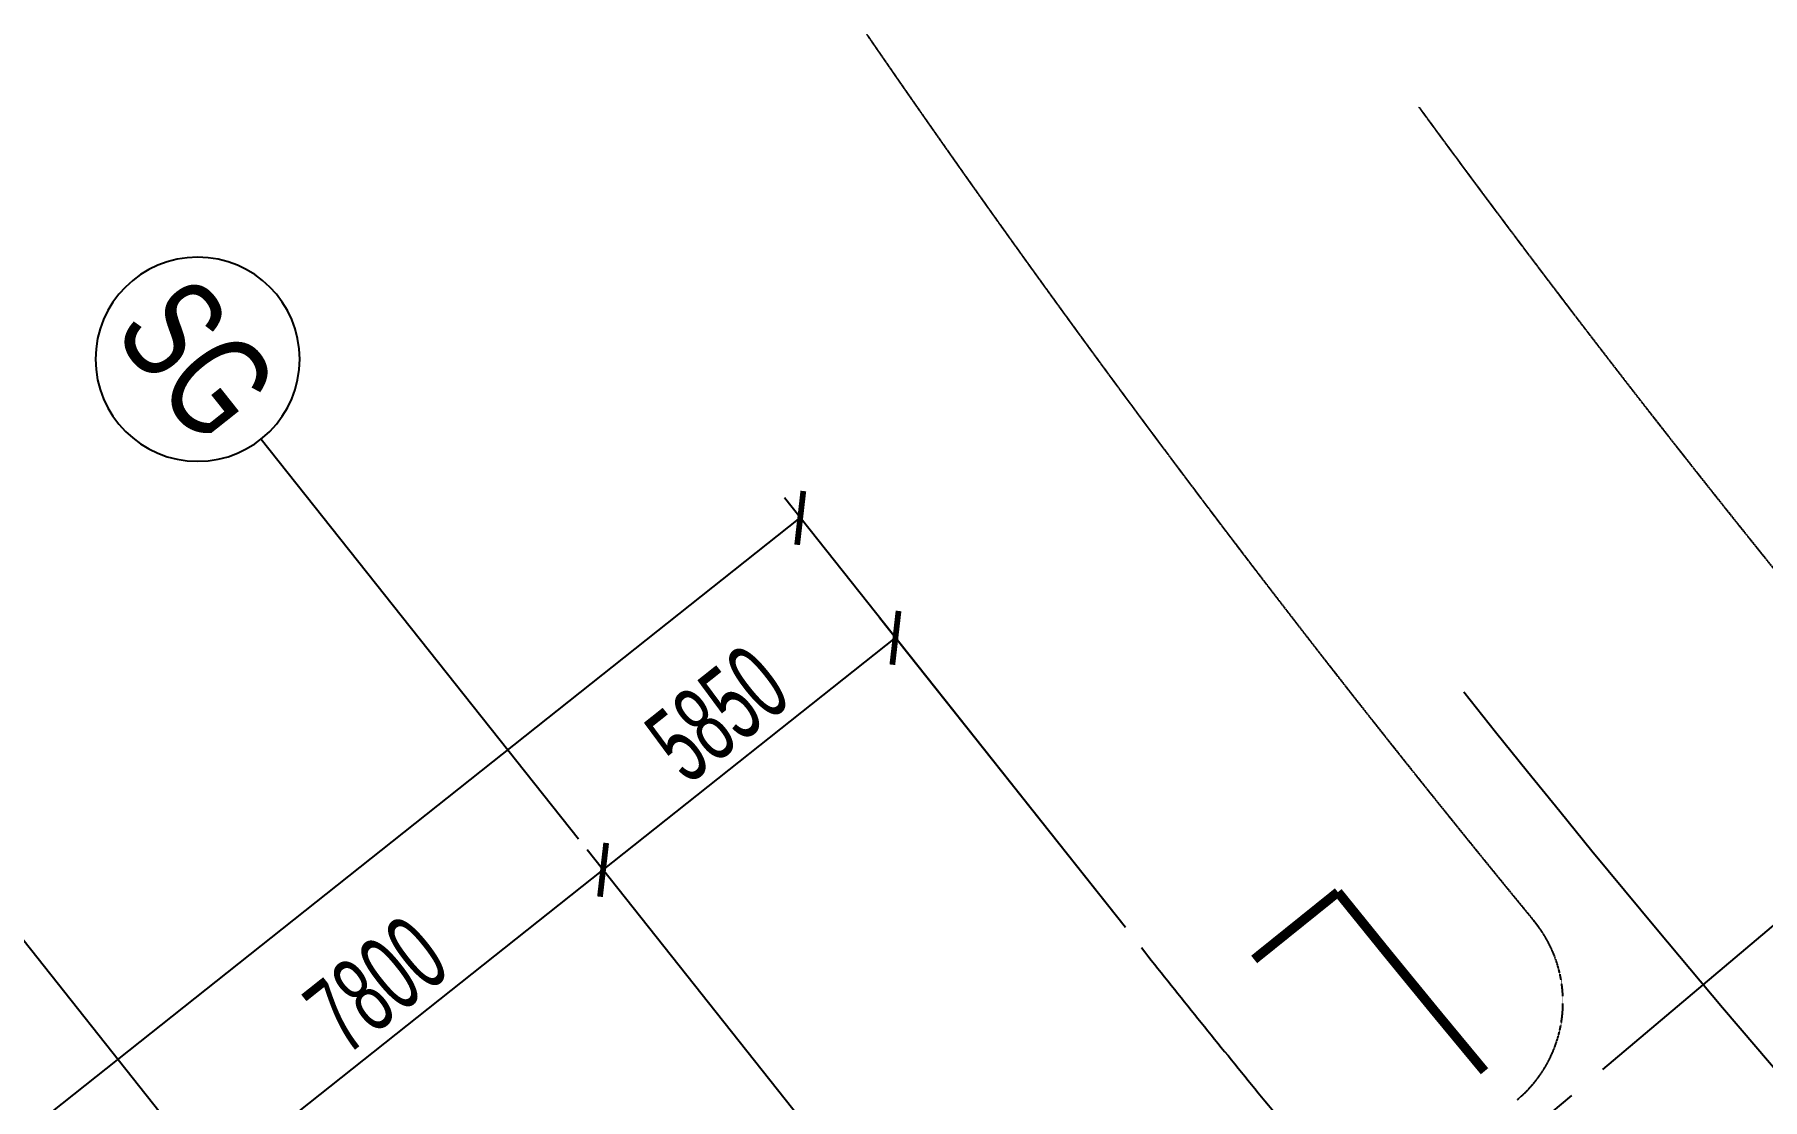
# Model space of a CAD drawing. Extents: x -668578 to 2331563, y -1202445 to 1620273.
# Drawn here: x 141596 to 168678, y 159052 to 175746 of the extents above; entities that cross this region are included whole.
import ezdxf
from ezdxf.enums import TextEntityAlignment as Align

# ---------------------------------------------------------------- set-up
doc = ezdxf.new("R2010")
doc.units = 0
doc.linetypes.add('CENTER2', pattern=[28.575000000000003, 19.05, -3.175, 3.175, -3.175])
doc.linetypes.add('DASH', pattern=[0.35, 0.25, -0.1])
doc.layers.get('0').update_dxf_attribs({"color": 8})
doc.layers.get('Defpoints').update_dxf_attribs({"color": 8})
for name, color, linetype in [('#标注', 8, 'Continuous'), ('#轴线', 8, 'CENTER2'), ('DIM_SYMB', 8, 'Continuous'), ('G-EVAC', 8, 'Continuous'), ('外轮廓', 8, 'Continuous')]:
    doc.layers.add(name, color=color, linetype=linetype)
doc.styles.add('JHZX', font='jrs.shx', dxfattribs={"width": 0.6, "bigfont": 'jhz.shx'})
doc.dimstyles.new('JZBZ-400', dxfattribs={"dimscale": 400, "dimtxt": 3, "dimasz": 1.5, "dimexe": 1, "dimexo": 1, "dimgap": 0.5, "dimtad": 1, "dimdec": 0, "dimdsep": 46, "dimtxsty": 'JHZX', "dimblk1": 'ARCHTICK', "dimblk2": 'ARCHTICK', "dimsah": 1, "dimcen": 0, "dimclrd": 1, "dimclre": 1, "dimclrt": 2, "dimazin": 2, "dimtfac": 1, "dimtdec": 0, "dimtix": 1, "dimtmove": 0, "dimatfit": 3, "dimfxl": 0, "dimtolj": 1, "dimlwd": -1, "dimlwe": -1, "dimarcsym": 0})

# ---------------------------------------------------------------- blocks, each defined once
blk = doc.blocks.new('_ARCHTICK')
at = {"color": 0, "linetype": 'ByBlock', "const_width": 0.15}
blk.add_lwpolyline([(-0.5, -0.5), (0.5, 0.5)], dxfattribs=at)
blk = doc.blocks.new('*D2967')
at = {"layer": '#标注', "ltscale": 300, "transparency": 16777216}
for p, q in [((34745.41326759261, 37835.90578466697), (29398.96863544162, 44572.04190442473)), ((-10181.7225007313, 12646.32516724338), (29647.64047874946, 44258.73324775231)), ((-5083.949711888151, 6223.497704158042), (-10430.39434403914, 12959.63382391581))]:
    blk.add_line(p, q, dxfattribs=at)
at = {"layer": 'Defpoints', "color": 0, "ltscale": 300, "transparency": 16777216}
for p in [(29647.64047874946, 44258.73324775231), (34994.08511090045, 37522.59712799455), (-4835.277868580306, 5910.189047485619)]:
    blk.add_point(p, dxfattribs=at)
at = {"layer": '#标注', "ltscale": 300, "transparency": 16777216, "xscale": 600, "yscale": 600, "zscale": 600}
for p, rotation in [((29647.64047874946, 44258.73324775231), 38.4388923763239), ((-10181.7225007313, 12646.32516724338), 218.4388923763239)]:
    blk.add_blockref('_ARCHTICK', p, dxfattribs=dict(at, rotation=rotation))
at = {"layer": '#标注', "ltscale": 300, "transparency": 16777216, "insert": (9235.615302393393, 29079.1465208427), "char_height": 1200, "attachment_point": 5, "rotation": 38.4388923763239, "style": 'JHZX'}
blk.add_mtext('\\A1;50850', dxfattribs=at)
blk = doc.blocks.new('*D2973')
at = {"layer": '#标注', "ltscale": 300, "transparency": 16777216}
for p, q in [((30163.27416375951, 34199.08007629028), (26308.86059145492, 39055.3642560145)), ((20448.0136296503, 33892.95465483909), (26557.53243476275, 38742.05559934207)), ((24053.75535864705, 29349.9791317873), (20199.34178634245, 34206.26331151152))]:
    blk.add_line(p, q, dxfattribs=at)
at = {"layer": 'Defpoints', "color": 0, "ltscale": 300, "transparency": 16777216}
for p in [(26557.53243476275, 38742.05559934207), (30411.94600706735, 33885.77141961785), (24302.42720195489, 29036.67047511487)]:
    blk.add_point(p, dxfattribs=at)
at = {"layer": '#标注', "ltscale": 300, "transparency": 16777216, "xscale": 600, "yscale": 600, "zscale": 600}
for p, rotation in [((26557.53243476275, 38742.05559934207), 38.43889237632301), ((20448.0136296503, 33892.95465483909), 218.438892376323)]:
    blk.add_blockref('_ARCHTICK', p, dxfattribs=dict(at, rotation=rotation))
at = {"layer": '#标注', "ltscale": 300, "transparency": 16777216, "insert": (23005.42934559083, 36944.12244043544), "char_height": 1200, "attachment_point": 5, "rotation": 38.43889237632302, "style": 'JHZX'}
blk.add_mtext('\\A1;7800', dxfattribs=at)
blk = doc.blocks.new('*D2974')
at = {"layer": '#标注', "ltscale": 300, "transparency": 16777216}
for p, q in [((34745.41326759286, 37835.90578466675), (30890.99969528706, 42692.18996439246)), ((26557.53243476154, 38742.05559934355), (31139.6715385949, 42378.88130772002)), ((30163.2741637595, 34199.08007629027), (26308.8605914537, 39055.36425601597))]:
    blk.add_line(p, q, dxfattribs=at)
at = {"layer": 'Defpoints', "color": 0, "ltscale": 300, "transparency": 16777216}
for p in [(31139.6715385949, 42378.88130772002), (34994.0851109007, 37522.59712799433), (30411.94600706734, 33885.77141961784)]:
    blk.add_point(p, dxfattribs=at)
at = {"layer": '#标注', "ltscale": 300, "transparency": 16777216, "xscale": 600, "yscale": 600, "zscale": 600}
for p, rotation in [((31139.6715385949, 42378.88130772002), 38.43889237632323), ((26557.53243476154, 38742.05559934355), 218.4388923763232)]:
    blk.add_blockref('_ARCHTICK', p, dxfattribs=dict(at, rotation=rotation))
at = {"layer": '#标注', "ltscale": 300, "transparency": 16777216, "insert": (28351.25830006253, 41187.08576687664), "char_height": 1200, "attachment_point": 5, "rotation": 38.43889237632323, "style": 'JHZX'}
blk.add_mtext('\\A1;5850', dxfattribs=at)
blk = doc.blocks.new('*U2976')
at = {"linetype": 'ByBlock'}
blk.add_line((20, 4.898587196589413e-16), (0, 0), dxfattribs=at)
blk.add_circle((24, 0), 4, dxfattribs=at)
at = {"color": 253, "linetype": 'ByBlock', "style": 'JHZX', "width": 0.75}
blk.add_attdef('AXES', text='', height=4, dxfattribs=at).set_placement((23.99999999999997, 0), align=Align.MIDDLE_CENTER)
blk = doc.blocks.new('DSGDFG')
at = {"layer": '#轴线', "ltscale": 200}
blk.add_line((-1466.975190822734, -1223.535190204857), (52211.62358048721, 44032.22045865774), dxfattribs=at)
blk.add_arc((197092.1513552468, 166179.1920613431), 206950.0000000004, 218.4388923744016, 265.1405841852512, dxfattribs=at)
at = {"layer": '#标注'}
ref = blk.add_blockref('*U2976', (26170.92137475521, 39227.14710562772), dxfattribs=dict(at, xscale=-400, yscale=400, rotation=308.4388857012392))
ref.add_attrib('AXES', 'SG', dxfattribs={"layer": '0', "color": 253, "linetype": 'ByBlock', "height": 1600, "rotation": 308.4388857012392, "style": 'JHZX', "width": 0.75}).set_placement((20202.79801139468, 46746.55556106547), align=Align.MIDDLE_CENTER)
ref = blk.add_blockref('*U2976', (20105.04954360402, 34323.55669369016), dxfattribs=dict(at, xscale=-400, yscale=400, rotation=308.4388857012392))
ref.add_attrib('AXES', 'SF', dxfattribs={"layer": '0', "color": 253, "linetype": 'ByBlock', "height": 1600, "rotation": 308.4388857012392, "style": 'JHZX', "width": 0.75}).set_placement((14136.92618024349, 41842.96514912791), align=Align.MIDDLE_CENTER)
at = {"layer": '#标注', "ltscale": 300}
for p1, p2, distance, picture, middle in [((-4835.277868580306, 5910.189047485619), (34994.08511090046, 37522.59712799455), 8600.00000166054, '*D2967', (9235.615302393393, 29079.1465208427)), ((30411.94600706734, 33885.77141961784), (34994.08511090069, 37522.59712799432), 6200.000001663645, '*D2974', (28351.25830006253, 41187.08576687664)), ((24302.42720195488, 29036.67047511486), (30411.94600706734, 33885.77141961784), 6200.000001661748, '*D2973', (23005.42934559083, 36944.12244043544))]:
    dim = blk.add_aligned_dim(p1=p1, p2=p2, distance=distance, dimstyle='JZBZ-400', override={"dimclrd": 256, "dimclre": 256, "dimclrt": 256}, dxfattribs=at)
    dim.commit()
    dim.dimension.update_dxf_attribs({"geometry": picture, "text_midpoint": middle})

msp = doc.modelspace()

# ---------------------------------------------------------------- linework, layer by layer
at = {"layer": 'DIM_SYMB', "const_width": 150}
msp.add_lwpolyline([(164321.2245420233, 159494.7929906816, -0.004446883188265725), (162023.2024144587, 162302.9459201306), (160711.0428311412, 161247.0845360542)], format="xyb", dxfattribs=at)
at = {"layer": 'G-EVAC'}
msp.add_arc((321041.0667837105, 290089.169009486), 200500.0000000004, 218.4388923754382, 247.5786609826224, dxfattribs=at)
at = {"layer": '外轮廓', "color": 3, "linetype": 'DASH', "ltscale": 5}
for centre, radius, start, end in [((321041.06678369, 290089.16900946), 201899.9999999679, 214.4951162544018, 219.431305222929), ((321041.06678369, 290089.16900946), 195499.9999999679, 216.2046299930994, 249.439850465136), ((163551.4279090118, 160581.5489745359), 2000, 310.1338192899329, 39.43130522292902)]:
    msp.add_arc(centre, radius, start, end, dxfattribs=at)

# ---------------------------------------------------------------- block references
at = {"layer": '#标注'}
msp.add_blockref('DSGDFG', (123948.8888467231, 123909.9834137514), dxfattribs=at)

doc.saveas('drawing.dxf')
